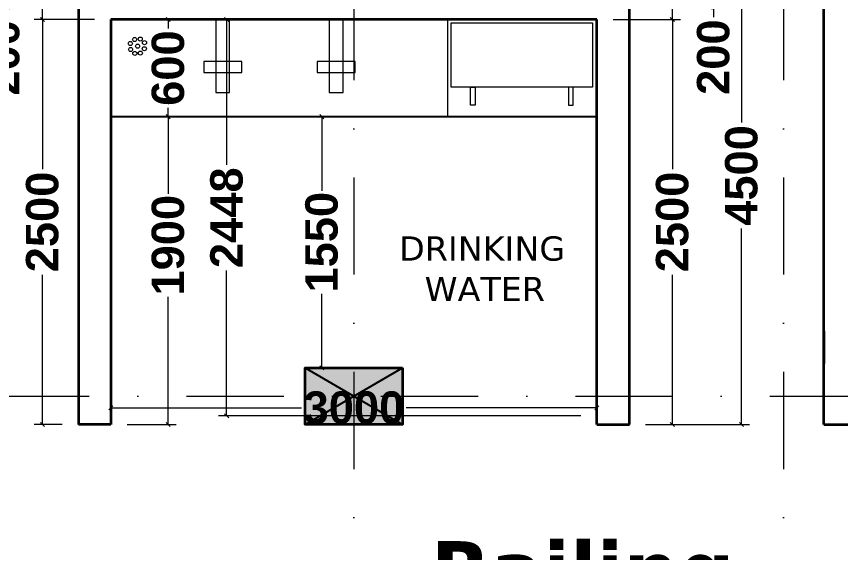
# Model space of a CAD drawing. Header units: millimetres. Extents: x -3092155 to 4513934, y -12317808 to 1850003.
# Drawn here: x -384417 to -379332, y -5524752 to -5521443 of the extents above; entities that cross this region are included whole.
import ezdxf

# ---------------------------------------------------------------- set-up
doc = ezdxf.new("R2010")
doc.units = ezdxf.units.MM
doc.header["$LTSCALE"] = 2
doc.header["$MEASUREMENT"] = 0
doc.header["$PDMODE"] = 34
doc.header["$PDSIZE"] = 500
doc.linetypes.add('DASHDOT', pattern=[1, 0.5, -0.25, 0, -0.25])
for name, color, linetype, lineweight in [('coloumn', 10, 'Continuous', 35), ('FIXTURE', 252, 'Continuous', 0), ('GRID', 251, 'DASHDOT', 5), ('TEXT', 7, 'Continuous', 13), ('toi.dim.', 214, 'Continuous', 9), ('WAll', 250, 'Continuous', 35)]:
    doc.layers.add(name, color=color, linetype=linetype, lineweight=lineweight)
doc.styles.add('int dim', font='arialbd.ttf', dxfattribs={"height": 200})
doc.styles.add('style2', font='verdana.ttf')
doc.dimstyles.new('toilet detail', dxfattribs={"dimtxt": 150, "dimasz": 25, "dimexe": 50, "dimexo": 100, "dimgap": 25, "dimtad": 0, "dimdec": 0, "dimzin": 3, "dimdsep": 46, "dimtxsty": 'int dim', "dimblk": 'OBLIQUE', "dimcen": 90, "dimclrd": 214, "dimclre": 214, "dimclrt": 256, "dimadec": 0, "dimazin": 0, "dimtfac": 1, "dimtdec": 0, "dimtofl": 0, "dimtmove": 1, "dimatfit": 3, "dimfxl": 1, "dimfrac": 1, "dimtolj": 1, "dimtzin": 0, "dimlwd": -1, "dimlwe": -1, "dimarcsym": 1})

# ---------------------------------------------------------------- blocks, each defined once
blk = doc.blocks.new('S.F')
at = {"layer": 'coloumn', "ltscale": 100}
blk.add_hatch(color=256, dxfattribs=at).paths.add_polyline_path([(103635.5, -5831806.2), (103635.5, -5832156.2), (103035.5, -5832156.2), (103035.5, -5831806.2)])
at = {"layer": 'coloumn', "lineweight": 25, "ltscale": 100}
for p, q in [((103035.5, -5832156.2), (103635.5, -5831806.2)), ((103035.5, -5831806.2), (103635.5, -5832156.2))]:
    blk.add_line(p, q, dxfattribs=at)
at = {"layer": 'coloumn', "ltscale": 100}
blk.add_lwpolyline([(103635.5, -5831806.2), (103635.5, -5832156.2), (103035.5, -5832156.2), (103035.5, -5831806.2)], close=True, dxfattribs=at)
blk = doc.blocks.new('A$C74D42F1A')
at = {"layer": 'FIXTURE', "ltscale": 0.75}
for p, q in [((599.6, 918.7), (0, 918.7)), ((0, 918.7), (0, 0)), ((599.6, 0), (599.6, 918.7)), ((580.2, 893.3), (183.2, 893.3)), ((183.2, 893.3), (183.2, 19.4)), ((580.2, 19.4), (580.2, 893.3)), ((71.9, 745.1), (71.9, 772.1)), ((71.9, 772.1), (183.2, 772.1)), ((183.2, 772.1), (183.2, 745.1)), ((183.2, 745.1), (71.9, 745.1)), ((183.2, 167.5), (71.9, 167.5)), ((71.9, 167.5), (71.9, 140.5)), ((183.2, 140.5), (183.2, 167.5)), ((71.9, 140.5), (183.2, 140.5)), ((0, 0), (599.6, 0)), ((183.2, 19.4), (580.2, 19.4))]:
    blk.add_line(p, q, dxfattribs=at)
blk = doc.blocks.new('zzzz')
at = {"layer": 'FIXTURE', "ltscale": 100}
blk.add_lwpolyline([(-1588667.3, -5737949.6), (-1588667.3, -5738401.1), (-1588581.8, -5738401.1), (-1588581.8, -5737949.6)], dxfattribs=at)
blk.add_lwpolyline([(-1588507.3, -5738208.1), (-1588741.8, -5738208.1), (-1588741.8, -5738276.1), (-1588507.3, -5738276.1)], close=True, dxfattribs=at)
blk = doc.blocks.new('14')
at = {"layer": 'FIXTURE', "ltscale": 15000}
for centre in [(-57, 27.9), (-38.2, 36), (-20.2, 27), (-64.7, 9.5), (-38.1, 9.5), (-12.1, 9.5), (-57, -7.8), (-38.2, -15.3), (-18.6, -8.4)]:
    blk.add_circle(centre, 6.97, dxfattribs=at)
blk = doc.blocks.new('_Oblique')
at = {"color": 0, "linetype": 'ByBlock', "lineweight": -2}
blk.add_line((-0.5, -0.5), (0.5, 0.5), dxfattribs=at)
blk = doc.blocks.new('*D1182')
at = {"layer": 'Defpoints', "color": 0, "lineweight": 50, "ltscale": 100, "transparency": 16777216}
for p in [(-1465483.8, -5391289.5), (-1465061.2, -5391289.5), (-1465261.2, -5393789.5)]:
    blk.add_point(p, dxfattribs=at)
at = {"layer": 'toi.dim.', "color": 214, "ltscale": 100, "transparency": 16777216}
for p, q in [((-1465161.2, -5391289.5), (-1465533.8, -5391289.5)), ((-1465483.8, -5391289.5), (-1465483.8, -5392214.1)), ((-1465483.8, -5393789.5), (-1465483.8, -5392864.9)), ((-1465361.2, -5393789.5), (-1465533.8, -5393789.5))]:
    blk.add_line(p, q, dxfattribs=at)
at = {"layer": 'toi.dim.', "color": 214, "ltscale": 100, "transparency": 16777216, "xscale": 25, "yscale": 25, "zscale": 25}
for p, rotation in [((-1465483.8, -5391289.5), 90), ((-1465483.8, -5393789.5), 270)]:
    blk.add_blockref('_Oblique', p, dxfattribs=dict(at, rotation=rotation))
at = {"layer": 'toi.dim.', "ltscale": 100, "transparency": 16777216, "insert": (-1465483.8, -5392539.5), "char_height": 200, "attachment_point": 5, "rotation": 90, "style": 'int dim'}
blk.add_mtext('\\A1;2500', dxfattribs=at)
blk = doc.blocks.new('*D1185')
at = {"layer": 'Defpoints', "color": 0, "lineweight": 50, "ltscale": 100, "transparency": 16777216}
for p in [(-1462061.6, -5391289.5), (-1461596.3, -5391289.5), (-1461861.6, -5393789.5)]:
    blk.add_point(p, dxfattribs=at)
at = {"layer": 'toi.dim.', "color": 214, "ltscale": 100, "transparency": 16777216}
for p, q in [((-1461961.6, -5391289.5), (-1461546.3, -5391289.5)), ((-1461596.3, -5391289.5), (-1461596.3, -5392214.1)), ((-1461596.3, -5393789.5), (-1461596.3, -5392864.9)), ((-1461761.6, -5393789.5), (-1461546.3, -5393789.5))]:
    blk.add_line(p, q, dxfattribs=at)
at = {"layer": 'toi.dim.', "color": 214, "ltscale": 100, "transparency": 16777216, "xscale": 25, "yscale": 25, "zscale": 25}
for p, rotation in [((-1461596.3, -5391289.5), 90), ((-1461596.3, -5393789.5), 270)]:
    blk.add_blockref('_Oblique', p, dxfattribs=dict(at, rotation=rotation))
at = {"layer": 'toi.dim.', "ltscale": 100, "transparency": 16777216, "insert": (-1461596.3, -5392539.5), "char_height": 200, "attachment_point": 5, "rotation": 90, "style": 'int dim'}
blk.add_mtext('\\A1;2500', dxfattribs=at)
blk = doc.blocks.new('*D1186')
at = {"layer": 'Defpoints', "color": 0, "lineweight": 50, "ltscale": 100, "transparency": 16777216}
for p in [(-1461861.6, -5391089.5), (-1461596.3, -5391089.5), (-1462061.6, -5391289.5)]:
    blk.add_point(p, dxfattribs=at)
at = {"layer": 'toi.dim.', "color": 214, "ltscale": 100, "transparency": 16777216}
for p, q in [((-1461761.6, -5391089.5), (-1461546.3, -5391089.5)), ((-1461596.3, -5391289.5), (-1461596.3, -5391089.5)), ((-1461596.3, -5391189.5), (-1461343.1, -5391224.2)), ((-1461343.1, -5391224.2), (-1461343.1, -5391274.2)), ((-1461961.6, -5391289.5), (-1461546.3, -5391289.5))]:
    blk.add_line(p, q, dxfattribs=at)
at = {"layer": 'toi.dim.', "color": 214, "ltscale": 100, "transparency": 16777216, "xscale": 25, "yscale": 25, "zscale": 25}
for p, rotation in [((-1461596.3, -5391089.5), 90), ((-1461596.3, -5391289.5), 270)]:
    blk.add_blockref('_Oblique', p, dxfattribs=dict(at, rotation=rotation))
at = {"layer": 'toi.dim.', "ltscale": 100, "transparency": 16777216, "insert": (-1461343.1, -5391522), "char_height": 200, "attachment_point": 5, "rotation": 90, "style": 'int dim'}
blk.add_mtext('\\A1;200', dxfattribs=at)
blk = doc.blocks.new('*D1188')
at = {"layer": 'Defpoints', "color": 0, "lineweight": 50, "ltscale": 100, "transparency": 16777216}
for p in [(-1465483.8, -5391089.5), (-1465061.2, -5391089.5), (-1465061.2, -5391289.5)]:
    blk.add_point(p, dxfattribs=at)
at = {"layer": 'toi.dim.', "color": 214, "ltscale": 100, "transparency": 16777216}
for p, q in [((-1465161.2, -5391089.5), (-1465533.8, -5391089.5)), ((-1465483.8, -5391289.5), (-1465483.8, -5391089.5)), ((-1465483.8, -5391189.5), (-1465724.5, -5391229)), ((-1465724.5, -5391229), (-1465724.5, -5391279)), ((-1465161.2, -5391289.5), (-1465533.8, -5391289.5))]:
    blk.add_line(p, q, dxfattribs=at)
at = {"layer": 'toi.dim.', "color": 214, "ltscale": 100, "transparency": 16777216, "xscale": 25, "yscale": 25, "zscale": 25}
for p, rotation in [((-1465483.8, -5391089.5), 90), ((-1465483.8, -5391289.5), 270)]:
    blk.add_blockref('_Oblique', p, dxfattribs=dict(at, rotation=rotation))
at = {"layer": 'toi.dim.', "ltscale": 100, "transparency": 16777216, "insert": (-1465724.5, -5391526.7), "char_height": 200, "attachment_point": 5, "rotation": 90, "style": 'int dim'}
blk.add_mtext('\\A1;200', dxfattribs=at)
blk = doc.blocks.new('*D1198')
at = {"layer": 'Defpoints', "color": 0, "lineweight": 50, "ltscale": 100, "transparency": 16777216}
for p in [(-1461861.6, -5389289.5), (-1461169.9, -5389289.5), (-1461861.6, -5393789.5)]:
    blk.add_point(p, dxfattribs=at)
at = {"layer": 'toi.dim.', "color": 214, "ltscale": 100, "transparency": 16777216}
for p, q in [((-1461761.6, -5389289.5), (-1461119.9, -5389289.5)), ((-1461169.9, -5389289.5), (-1461169.9, -5391926.2)), ((-1461169.9, -5393789.5), (-1461169.9, -5392578.8)), ((-1461761.6, -5393789.5), (-1461119.9, -5393789.5))]:
    blk.add_line(p, q, dxfattribs=at)
at = {"layer": 'toi.dim.', "color": 214, "ltscale": 100, "transparency": 16777216, "xscale": 25, "yscale": 25, "zscale": 25}
for p, rotation in [((-1461169.9, -5389289.5), 90), ((-1461169.9, -5393789.5), 270)]:
    blk.add_blockref('_Oblique', p, dxfattribs=dict(at, rotation=rotation))
at = {"layer": 'toi.dim.', "ltscale": 100, "transparency": 16777216, "insert": (-1461169.9, -5392252.5), "char_height": 200, "attachment_point": 5, "rotation": 90, "style": 'int dim'}
blk.add_mtext('\\A1;4500', dxfattribs=at)
blk = doc.blocks.new('*D1208')
at = {"layer": 'Defpoints', "color": 0, "lineweight": 50, "ltscale": 100, "transparency": 16777216}
for p in [(-1464731.7, -5391289.5), (-1464904.3, -5391889.5), (-1464708, -5391889.5)]:
    blk.add_point(p, dxfattribs=at)
at = {"layer": 'toi.dim.', "color": 214, "ltscale": 100, "transparency": 16777216}
for p, q in [((-1464708, -5391289.5), (-1464708, -5391344.2)), ((-1464631.7, -5391289.5), (-1464658, -5391289.5)), ((-1464708, -5391889.5), (-1464708, -5391834.7)), ((-1464804.3, -5391889.5), (-1464658, -5391889.5))]:
    blk.add_line(p, q, dxfattribs=at)
at = {"layer": 'toi.dim.', "color": 214, "ltscale": 100, "transparency": 16777216, "xscale": 25, "yscale": 25, "zscale": 25}
for p, rotation in [((-1464708, -5391289.5), 90), ((-1464708, -5391889.5), 270)]:
    blk.add_blockref('_Oblique', p, dxfattribs=dict(at, rotation=rotation))
at = {"layer": 'toi.dim.', "ltscale": 100, "transparency": 16777216, "insert": (-1464708, -5391589.5), "char_height": 200, "attachment_point": 5, "rotation": 90, "style": 'int dim'}
blk.add_mtext('\\A1;600', dxfattribs=at)
blk = doc.blocks.new('*D1209')
at = {"layer": 'Defpoints', "color": 0, "lineweight": 50, "ltscale": 100, "transparency": 16777216}
for p in [(-1464904.3, -5391889.5), (-1465061.2, -5393789.5), (-1464708, -5393789.5)]:
    blk.add_point(p, dxfattribs=at)
at = {"layer": 'toi.dim.', "color": 214, "ltscale": 100, "transparency": 16777216}
for p, q in [((-1464804.3, -5391889.5), (-1464658, -5391889.5)), ((-1464708, -5391889.5), (-1464708, -5392365.1)), ((-1464708, -5393789.5), (-1464708, -5393000.8)), ((-1464961.2, -5393789.5), (-1464658, -5393789.5))]:
    blk.add_line(p, q, dxfattribs=at)
at = {"layer": 'toi.dim.', "color": 214, "ltscale": 100, "transparency": 16777216, "xscale": 25, "yscale": 25, "zscale": 25}
for p, rotation in [((-1464708, -5391889.5), 90), ((-1464708, -5393789.5), 270)]:
    blk.add_blockref('_Oblique', p, dxfattribs=dict(at, rotation=rotation))
at = {"layer": 'toi.dim.', "ltscale": 100, "transparency": 16777216, "insert": (-1464708, -5392682.9), "char_height": 200, "attachment_point": 5, "rotation": 90, "style": 'int dim'}
blk.add_mtext('\\A1;1900', dxfattribs=at)
blk = doc.blocks.new('*D1139')
at = {"layer": 'Defpoints', "color": 0, "lineweight": 50, "ltscale": 100, "transparency": 16777216}
for p in [(-1463597.8, -5391889.5), (-1463861.2, -5393439.5), (-1463760, -5393439.5)]:
    blk.add_point(p, dxfattribs=at)
at = {"layer": 'toi.dim.', "color": 214, "ltscale": 100, "transparency": 16777216}
for p, q in [((-1463697.8, -5391889.5), (-1463810, -5391889.5)), ((-1463760, -5391889.5), (-1463760, -5392346.6)), ((-1463760, -5393439.5), (-1463760, -5392982.3)), ((-1463761.2, -5393439.5), (-1463710, -5393439.5))]:
    blk.add_line(p, q, dxfattribs=at)
at = {"layer": 'toi.dim.', "color": 214, "ltscale": 100, "transparency": 16777216, "xscale": 25, "yscale": 25, "zscale": 25}
for p, rotation in [((-1463760, -5391889.5), 90), ((-1463760, -5393439.5), 270)]:
    blk.add_blockref('_Oblique', p, dxfattribs=dict(at, rotation=rotation))
at = {"layer": 'toi.dim.', "ltscale": 100, "transparency": 16777216, "insert": (-1463760, -5392664.5), "char_height": 200, "attachment_point": 5, "rotation": 90, "style": 'int dim'}
blk.add_mtext('\\A1;1550', dxfattribs=at)
blk = doc.blocks.new('*D1232')
at = {"layer": 'Defpoints', "color": 0, "lineweight": 50, "ltscale": 100, "transparency": 16777216}
for p in [(-1465061.2, -5392539.5), (-1462061.6, -5392539.5), (-1462061.6, -5393687)]:
    blk.add_point(p, dxfattribs=at)
at = {"layer": 'toi.dim.', "color": 214, "ltscale": 100, "transparency": 16777216}
for p, q in [((-1465061.2, -5392639.5), (-1465061.2, -5393737)), ((-1462061.6, -5392639.5), (-1462061.6, -5393737)), ((-1465061.2, -5393687), (-1463885.1, -5393687)), ((-1462061.6, -5393687), (-1463237.8, -5393687))]:
    blk.add_line(p, q, dxfattribs=at)
at = {"layer": 'toi.dim.', "color": 214, "ltscale": 100, "transparency": 16777216, "xscale": 25, "yscale": 25, "zscale": 25, "rotation": 180}
blk.add_blockref('_Oblique', (-1465061.2, -5393687), dxfattribs=at)
at = {"layer": 'toi.dim.', "color": 214, "ltscale": 100, "transparency": 16777216, "xscale": 25, "yscale": 25, "zscale": 25}
blk.add_blockref('_Oblique', (-1462061.6, -5393687), dxfattribs=at)
at = {"layer": 'toi.dim.', "ltscale": 100, "transparency": 16777216, "insert": (-1463561.4, -5393687), "char_height": 200, "attachment_point": 5, "style": 'int dim'}
blk.add_mtext('\\A1;3000', dxfattribs=at)
blk = doc.blocks.new('*D1233')
at = {"layer": 'Defpoints', "color": 0, "lineweight": 50, "ltscale": 100, "transparency": 16777216}
for p in [(-1463320.4, -5391289.5), (-1464346.6, -5393737), (-1462061.6, -5393737)]:
    blk.add_point(p, dxfattribs=at)
at = {"layer": 'toi.dim.', "color": 214, "ltscale": 100, "transparency": 16777216}
for p, q in [((-1463420.4, -5391289.5), (-1464396.6, -5391289.5)), ((-1464346.6, -5391289.5), (-1464346.6, -5392187.2)), ((-1464346.6, -5393737), (-1464346.6, -5392839.3)), ((-1462161.6, -5393737), (-1464396.6, -5393737))]:
    blk.add_line(p, q, dxfattribs=at)
at = {"layer": 'toi.dim.', "color": 214, "ltscale": 100, "transparency": 16777216, "xscale": 25, "yscale": 25, "zscale": 25}
for p, rotation in [((-1464346.6, -5391289.5), 90), ((-1464346.6, -5393737), 270)]:
    blk.add_blockref('_Oblique', p, dxfattribs=dict(at, rotation=rotation))
at = {"layer": 'toi.dim.', "ltscale": 100, "transparency": 16777216, "insert": (-1464346.6, -5392513.3), "char_height": 200, "attachment_point": 5, "rotation": 90, "style": 'int dim'}
blk.add_mtext('\\A1;2448', dxfattribs=at)
blk = doc.blocks.new('7u6ujuj')
at = {"layer": 'WAll', "ltscale": 100}
for p, q in [((-1460661.6, -5393789.5), (-1460661.6, -5390189.5)), ((-1465261.2, -5391089.5), (-1465261.2, -5393789.5)), ((-1461861.6, -5393789.5), (-1461861.6, -5391089.5)), ((-1462061.6, -5391289.5), (-1465061.2, -5391289.5)), ((-1465061.2, -5391289.5), (-1465061.2, -5393789.5)), ((-1462061.6, -5393789.5), (-1462061.6, -5391289.5)), ((-1460661.6, -5392832.1), (-1460661.2, -5392832.1)), ((-1460661.6, -5393214.1), (-1460661.6, -5393414.1)), ((-1465061.2, -5393789.5), (-1465261.2, -5393789.5)), ((-1462061.6, -5393789.5), (-1461861.6, -5393789.5)), ((-1460661.6, -5393789.5), (-1457261.2, -5393789.5))]:
    blk.add_line(p, q, dxfattribs=at)
at = {"layer": 'WAll', "lineweight": 25, "ltscale": 100}
blk.add_line((-1462061.6, -5391889.5), (-1465061.2, -5391889.5), dxfattribs=at)
at = {"layer": 'FIXTURE', "ltscale": 100}
for p in [(124253.7, 346660.2), (124953.2, 346660.2)]:
    blk.add_blockref('zzzz', p, dxfattribs=at)
at = {"layer": 'FIXTURE', "ltscale": 100, "xscale": -1, "rotation": 270}
blk.add_blockref('A$C74D42F1A', (-1462981.4, -5391889.5), dxfattribs=at)
at = {"layer": 'FIXTURE', "xscale": 1.8, "yscale": 1.8, "zscale": 1.8, "rotation": 69.528809267868}
blk.add_blockref('14', (-1464856.2, -5391396), dxfattribs=at)
at = {"layer": 'TEXT', "ltscale": 100, "insert": (-1462756.2, -5392628.3), "char_height": 150, "attachment_point": 1, "style": 'style2'}
blk.add_mtext('\\pi-526.41;DRINKING\\P\\pi-368.8;WATER ', dxfattribs=at)
at = {"layer": 'toi.dim.', "ltscale": 100}
for base, p1, p2, picture, middle in [((-1461169.9, -5389289.5), (-1461861.6, -5393789.5), (-1461861.6, -5389289.5), '*D1198', (-1461169.9, -5392252.5)), ((-1465483.8, -5391089.5), (-1465061.2, -5391289.5), (-1465061.2, -5391089.5), '*D1188', (-1465724.5, -5391304)), ((-1461596.3, -5391089.5), (-1462061.6, -5391289.5), (-1461861.6, -5391089.5), '*D1186', (-1461343.1, -5391299.2)), ((-1464708, -5393789.5), (-1464904.3, -5391889.5), (-1465061.2, -5393789.5), '*D1209', (-1464708, -5392682.9))]:
    dim = blk.add_linear_dim(base=base, p1=p1, p2=p2, angle=90, dimstyle='toilet detail', dxfattribs=at)
    dim.commit()
    dim.dimension.update_dxf_attribs({"geometry": picture, "text_midpoint": middle, "dimtype": 160})
for base, p1, p2, picture, middle in [((-1465483.8, -5391289.5), (-1465261.2, -5393789.5), (-1465061.2, -5391289.5), '*D1182', (-1465483.8, -5392539.5)), ((-1464708, -5391889.5), (-1464731.7, -5391289.5), (-1464904.3, -5391889.5), '*D1208', (-1464708, -5391589.5)), ((-1464346.5888, -5393737.0328), (-1463320.3975, -5391289.4774), (-1462061.6271, -5393737.0328), '*D1233', (-1464346.5888, -5392513.2551)), ((-1461596.3, -5391289.5), (-1461861.6, -5393789.5), (-1462061.6, -5391289.5), '*D1185', (-1461596.3, -5392539.5)), ((-1463760, -5393439.5), (-1463597.8, -5391889.5), (-1463861.2, -5393439.5), '*D1139', (-1463760, -5392664.5))]:
    dim = blk.add_linear_dim(base=base, p1=p1, p2=p2, angle=90, dimstyle='toilet detail', dxfattribs=at)
    dim.commit()
    dim.dimension.update_dxf_attribs({"geometry": picture, "text_midpoint": middle})
dim = blk.add_linear_dim(base=(-1462061.6, -5393687), p1=(-1465061.2, -5392539.5), p2=(-1462061.6, -5392539.5), dimstyle='toilet detail', dxfattribs=at)
dim.commit()
dim.dimension.update_dxf_attribs({"geometry": '*D1232', "text_midpoint": (-1463561.4, -5393687)})

msp = doc.modelspace()

# ---------------------------------------------------------------- linework, layer by layer
at = {"layer": 'GRID', "color": 5, "ltscale": 600}
for p, q in [((-382333.9, -5499634.4), (-382333.9, -5584428.2)), ((-379683.9, -5499634.4), (-379683.9, -5584428.2))]:
    msp.add_line(p, q, dxfattribs=at)
at = {"layer": 'GRID', "color": 6, "ltscale": 600}
msp.add_line((-460173.8, -5523786.2), (-367334.4, -5523786.2), dxfattribs=at)

# ---------------------------------------------------------------- block references
at = {"layer": 'coloumn'}
msp.add_blockref('S.F', (-485670.2, 308195), dxfattribs=at)
at = {"layer": 'WAll'}
msp.add_blockref('7u6ujuj', (1081226.9, -130171.7), dxfattribs=at)

# ---------------------------------------------------------------- texts
at = {"layer": 'TEXT', "ltscale": 0.1, "insert": (-380922.9, -5525151.7), "char_height": 350, "attachment_point": 5, "style": 'style2'}
msp.add_mtext('{\\fVerdana|b1|i0|c0|p34;Railing \\P1050 mm ht. }', dxfattribs=at)

doc.saveas('drawing.dxf')
